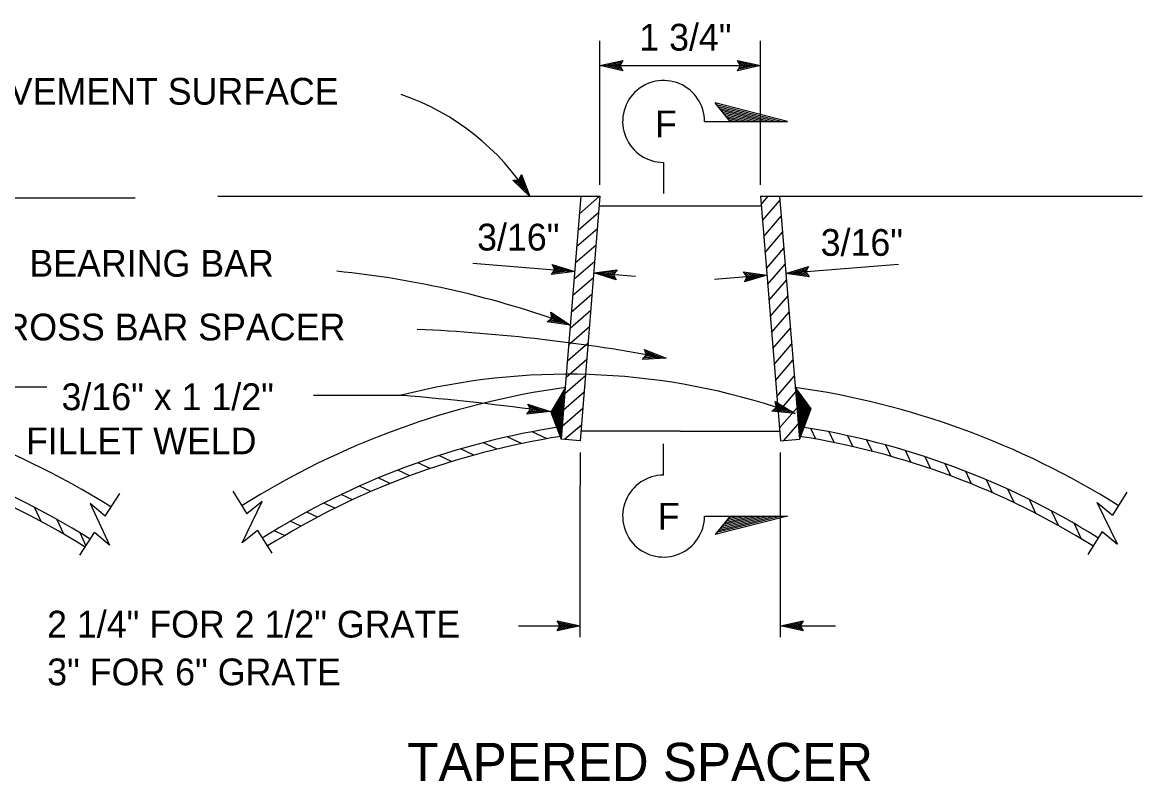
# Model space of a CAD drawing. Extents: x -894 to 866, y -472 to 714.
# Drawn here: x 93.9 to 387, y 33.2 to 231.8 of the extents above; entities that cross this region are included whole.
import ezdxf

# ---------------------------------------------------------------- set-up
doc = ezdxf.new("R2010")
doc.units = 0
for name, color, linetype in [('22 Misc Cnst Det', 7, 'Continuous'), ('56 Stage 3 Anno', 7, 'Continuous'), ('57 Undefined', 7, 'Continuous'), ('60 Nongeo Data', 7, 'Continuous')]:
    doc.layers.add(name, color=color, linetype=linetype)

msp = doc.modelspace()

# ---------------------------------------------------------------- linework, layer by layer
at = {"layer": '22 Misc Cnst Det'}
for p, q in [((294.07, 205.91), (275.12, 210.75)), ((279.04, 205.91), (275.12, 210.75)), ((292.51, 205.91), (275.53, 210.25)), ((290.96, 205.91), (275.94, 209.75)), ((289.4, 205.91), (276.34, 209.24)), ((287.84, 205.91), (276.75, 208.74)), ((286.28, 205.91), (277.15, 208.24)), ((272.37, 205.91), (294.07, 205.91)), ((284.72, 205.91), (277.56, 207.74)), ((283.17, 205.91), (277.96, 207.24)), ((281.61, 205.91), (278.37, 206.74)), ((280.05, 205.91), (278.77, 206.24)), ((261.65, 195.2), (261.65, 187.05)), ((261.65, 113.38), (261.65, 121.54)), ((272.37, 102.67), (294.07, 102.67)), ((294.07, 102.67), (275.12, 97.84)), ((279.04, 102.67), (275.12, 97.84)), ((292.52, 102.67), (275.53, 98.34)), ((290.96, 102.67), (275.94, 98.84)), ((289.4, 102.67), (276.34, 99.34)), ((287.84, 102.67), (276.75, 99.84)), ((286.28, 102.67), (277.15, 100.34)), ((284.72, 102.67), (277.56, 100.84)), ((283.17, 102.67), (277.96, 101.34)), ((281.61, 102.67), (278.37, 101.84)), ((280.05, 102.67), (278.77, 102.34))]:
    msp.add_line(p, q, dxfattribs=at)
for centre, start, end in [((261.65, 205.91), 0, 270.0005), ((261.65, 102.67), 89.9995, 360)]:
    msp.add_arc(centre, 10.72, start, end, dxfattribs=at)
at = {"layer": '56 Stage 3 Anno'}
for p, q in [((245, 189.34), (245, 227)), ((287, 189.34), (287, 227)), ((245, 220.52), (251, 221.85)), ((245, 220.52), (287, 220.52)), ((251, 219.18), (245, 220.52)), ((245, 220.52), (245, 220.52)), ((250.78, 219.53), (246.38, 220.52)), ((246.39, 220.52), (250.76, 221.49)), ((247.76, 220.52), (250.59, 221.14)), ((250.55, 219.89), (247.76, 220.52)), ((249.14, 220.51), (250.35, 220.78)), ((250.37, 220.24), (249.14, 220.51)), ((251, 221.85), (250.2, 220.52)), ((250.2, 220.52), (251, 219.18)), ((251, 221.85), (251, 221.85)), ((281.8, 220.52), (281, 221.86)), ((281, 221.86), (281, 221.86)), ((281, 221.86), (287, 220.52)), ((287, 220.52), (281, 219.19)), ((281, 219.19), (281.8, 220.52)), ((281.22, 221.5), (285.62, 220.52)), ((285.61, 220.51), (281.23, 219.55)), ((284.24, 220.52), (281.41, 219.89)), ((281.45, 221.14), (284.24, 220.52)), ((281.63, 220.8), (282.86, 220.52)), ((282.86, 220.52), (281.65, 220.25)), ((287, 220.52), (287, 220.52)), ((251, 219.18), (251, 219.18)), ((281, 219.19), (281, 219.19)), ((222.2, 190.57), (223.75, 190.64)), ((226.63, 186.31), (222.2, 190.57)), ((222.2, 190.57), (222.2, 190.57)), ((225.86, 187.46), (222.63, 190.57)), ((225.1, 188.61), (223.02, 190.61)), ((224.34, 189.76), (223.45, 190.62)), ((223.75, 190.64), (224.43, 192.05)), ((223.89, 190.94), (224.34, 189.76)), ((224.08, 191.27), (225.1, 188.61)), ((224.25, 191.67), (225.87, 187.46)), ((224.43, 192.05), (224.43, 192.05)), ((224.43, 192.05), (226.63, 186.31)), ((226.63, 186.31), (226.63, 186.31)), ((211.74, 168.86), (238.39, 166.69)), ((232.3, 165.85), (233.2, 167.11)), ((233.2, 167.11), (232.51, 168.51)), ((232.51, 168.51), (232.51, 168.51)), ((232.51, 168.51), (238.39, 166.69)), ((232.7, 168.14), (237.01, 166.8)), ((232.9, 167.76), (235.63, 166.92)), ((233.05, 167.4), (234.26, 167.03)), ((243.37, 166.29), (249.46, 167.13)), ((249.46, 167.13), (248.55, 165.86)), ((249.46, 167.13), (249.46, 167.13)), ((323.12, 168.52), (293.66, 166.12)), ((293.66, 166.12), (299.53, 167.93)), ((295.05, 166.24), (299.33, 167.56)), ((296.41, 166.34), (299.18, 167.2)), ((299.53, 167.93), (298.84, 166.54)), ((299.53, 167.93), (299.53, 167.93)), ((238.39, 166.69), (232.3, 165.85)), ((232.3, 165.85), (232.3, 165.85)), ((237, 166.8), (232.56, 166.19)), ((235.63, 166.92), (232.77, 166.52)), ((234.26, 167.03), (233.03, 166.86)), ((238.39, 166.69), (238.39, 166.69)), ((243.37, 166.29), (254.32, 165.4)), ((249.24, 164.46), (243.37, 166.29)), ((243.37, 166.29), (243.37, 166.29)), ((249.05, 164.84), (244.74, 166.17)), ((244.76, 166.18), (249.19, 166.79)), ((246.12, 166.06), (248.99, 166.46)), ((248.85, 165.21), (246.12, 166.06)), ((247.5, 165.95), (248.73, 166.12)), ((248.7, 165.57), (247.5, 165.95)), ((248.55, 165.86), (249.24, 164.46)), ((249.24, 164.46), (249.24, 164.46)), ((288.68, 165.72), (274.95, 164.6)), ((283.49, 165.3), (282.59, 166.57)), ((282.59, 166.57), (282.59, 166.57)), ((282.59, 166.57), (288.68, 165.72)), ((288.68, 165.72), (282.8, 163.91)), ((282.8, 163.91), (283.49, 165.3)), ((282.83, 166.23), (287.3, 165.61)), ((287.29, 165.6), (283.01, 164.28)), ((283.09, 165.89), (285.92, 165.5)), ((285.92, 165.5), (283.16, 164.64)), ((283.3, 165.56), (284.55, 165.39)), ((284.55, 165.39), (283.36, 165.02)), ((288.68, 165.72), (288.68, 165.72)), ((299.75, 165.27), (293.66, 166.12)), ((293.66, 166.12), (293.66, 166.12)), ((299.5, 165.61), (295.03, 166.23)), ((299.24, 165.95), (296.41, 166.34)), ((297.79, 166.46), (298.97, 166.82)), ((299.04, 166.28), (297.79, 166.46)), ((298.84, 166.54), (299.75, 165.27)), ((299.75, 165.27), (299.75, 165.27)), ((282.8, 163.91), (282.8, 163.91)), ((232.43, 154.45), (232.15, 155.99)), ((232.15, 155.99), (232.15, 155.99)), ((232.15, 155.99), (237.3, 152.63)), ((232.23, 155.58), (236.01, 153.12)), ((231.21, 153.48), (232.43, 154.45)), ((237.3, 152.63), (231.21, 153.48)), ((231.21, 153.48), (231.21, 153.48)), ((236, 153.12), (231.56, 153.74)), ((234.71, 153.6), (231.85, 154)), ((233.42, 154.08), (232.19, 154.26)), ((232.32, 155.16), (234.71, 153.6)), ((232.36, 154.77), (233.42, 154.08)), ((237.3, 152.63), (237.3, 152.63)), ((256.17, 143.64), (257.18, 144.82)), ((262.31, 143.97), (256.17, 143.64)), ((260.93, 144.19), (256.46, 143.96)), ((257.18, 144.82), (256.61, 146.27)), ((256.61, 146.27), (256.61, 146.27)), ((256.61, 146.27), (262.31, 143.97)), ((259.58, 144.42), (256.69, 144.27)), ((256.76, 145.89), (260.94, 144.19)), ((256.93, 145.49), (259.58, 144.42)), ((258.22, 144.65), (256.98, 144.58)), ((257.05, 145.12), (258.22, 144.65)), ((262.31, 143.97), (262.31, 143.97)), ((256.17, 143.64), (256.17, 143.64)), ((67.07, 136.48), (100.21, 136.48)), ((170.04, 134.33), (193.71, 134.33)), ((226.81, 130.55), (226.16, 131.97)), ((226.16, 131.97), (226.16, 131.97)), ((226.16, 131.97), (231.98, 129.99)), ((291.17, 131.09), (290.82, 132.61)), ((290.82, 132.61), (290.82, 132.61)), ((290.82, 132.61), (296.11, 129.48)), ((290.92, 132.21), (294.8, 129.91)), ((225.87, 129.32), (226.81, 130.55)), ((231.98, 129.99), (225.87, 129.32)), ((225.87, 129.32), (225.87, 129.32)), ((230.6, 130.13), (226.14, 129.65)), ((226.34, 131.6), (230.61, 130.14)), ((229.24, 130.29), (226.36, 129.98)), ((226.53, 131.21), (229.24, 130.29)), ((227.86, 130.44), (226.63, 130.31)), ((226.67, 130.85), (227.86, 130.44)), ((231.98, 129.99), (231.98, 129.99)), ((290, 130.08), (291.17, 131.09)), ((296.11, 129.48), (290, 130.08)), ((290, 130.08), (290, 130.08)), ((294.79, 129.91), (290.33, 130.34)), ((293.49, 130.34), (290.61, 130.62)), ((292.18, 130.77), (290.94, 130.89)), ((291.03, 131.79), (293.49, 130.34)), ((291.09, 131.41), (292.18, 130.77)), ((296.11, 129.48), (296.11, 129.48)), ((239.8, 119.34), (239.8, 110.62)), ((292.2, 70.95), (292.2, 119.34)), ((239.8, 70.95), (239.8, 110.62)), ((223.69, 73.95), (239.8, 73.95)), ((234.6, 73.95), (233.8, 75.29)), ((233.8, 75.29), (233.8, 75.29)), ((233.8, 75.29), (239.8, 73.95)), ((239.8, 73.95), (233.8, 72.62)), ((233.8, 72.62), (234.6, 73.95)), ((234.01, 74.94), (238.42, 73.95)), ((238.41, 73.95), (234.03, 72.98)), ((237.03, 73.96), (234.21, 73.33)), ((234.25, 74.58), (237.03, 73.96)), ((234.42, 74.23), (235.65, 73.96)), ((235.65, 73.96), (234.44, 73.69)), ((239.8, 73.95), (239.8, 73.95)), ((292.2, 73.95), (298.2, 75.28)), ((292.2, 73.95), (306.65, 73.95)), ((298.2, 72.61), (292.2, 73.95)), ((292.2, 73.95), (292.2, 73.95)), ((297.99, 72.97), (293.58, 73.95)), ((293.59, 73.96), (297.97, 74.93)), ((294.96, 73.95), (297.79, 74.58)), ((297.75, 73.33), (294.96, 73.95)), ((296.35, 73.95), (297.55, 74.22)), ((297.58, 73.68), (296.35, 73.95)), ((298.2, 75.28), (297.4, 73.95)), ((297.4, 73.95), (298.2, 72.61)), ((298.2, 75.28), (298.2, 75.28)), ((233.8, 72.62), (233.8, 72.62)), ((298.2, 72.61), (298.2, 72.61))]:
    msp.add_line(p, q, dxfattribs=at)
for centre, radius, start, end in [((172.01, 151.94), 64.53, 32.1778, 71.0581), ((150.76, -83.16), 251.17, 69.8467, 84.2017), ((174.91, -324.89), 476.93, 79.4411, 87.324), ((236.6, -35.8), 175.59, 71.9514, 104.3906), ((115.58, -747.9), 885.57, 82.44737, 84.9877)]:
    msp.add_arc(centre, radius, start, end, dxfattribs=at)
at = {"layer": '60 Nongeo Data'}
for p, q in [((28.37, 185.97), (123.37, 185.97)), ((145, 186.34), (245, 186.34)), ((239.98, 186.34), (235.92, 136.41)), ((239.6, 181.76), (244.87, 186.34)), ((245, 186.34), (239.8, 122.34)), ((287, 186.34), (292, 186.34)), ((287, 186.34), (292.2, 122.34)), ((287.17, 184.17), (289.05, 186.34)), ((287.52, 179.99), (292.1, 185.27)), ((292, 186.34), (387, 186.34)), ((292.02, 186.34), (297.19, 122.75)), ((239.25, 177.48), (244.66, 182.18)), ((244.8, 183.84), (287.2, 183.84)), ((287.86, 175.81), (292.44, 181.09)), ((238.9, 173.2), (244.31, 177.91)), ((288.19, 171.63), (292.78, 176.91)), ((238.54, 168.91), (243.97, 173.63)), ((288.54, 167.45), (293.12, 172.72)), ((238.19, 164.63), (243.62, 169.35)), ((288.87, 163.27), (293.46, 168.54)), ((237.83, 160.35), (243.27, 165.07)), ((289.22, 159.08), (293.8, 164.36)), ((237.48, 156.06), (242.92, 160.8)), ((289.55, 154.9), (294.14, 160.18)), ((237.18, 151.83), (242.58, 156.52)), ((289.9, 150.72), (294.48, 156)), ((236.83, 147.55), (242.23, 152.24)), ((290.23, 146.54), (294.82, 151.82)), ((236.48, 143.27), (241.88, 147.96)), ((290.57, 142.36), (295.16, 147.63)), ((236.13, 138.99), (241.53, 143.69)), ((290.91, 138.18), (295.5, 143.45)), ((235.79, 134.72), (241.18, 139.41)), ((291.25, 133.99), (295.84, 139.27)), ((235.96, 136.32), (232.13, 129.87)), ((235.91, 136.23), (234.81, 122.75)), ((235.14, 134.94), (235.64, 133.63)), ((235.3, 135.21), (235.73, 134.1)), ((235.44, 130.44), (240.84, 135.13)), ((235.49, 135.53), (235.78, 134.79)), ((235.67, 135.82), (235.82, 135.42)), ((291.59, 129.81), (296.18, 135.09)), ((296.1, 136.31), (300.18, 130.73)), ((296.18, 136.2), (296.11, 136.02)), ((296.31, 136.02), (296.16, 135.62)), ((296.42, 135.87), (296.18, 135.21)), ((296.56, 135.68), (296.22, 134.79)), ((296.69, 135.5), (296.27, 134.36)), ((296.81, 135.34), (296.31, 134.03)), ((296.93, 135.17), (296.31, 133.51)), ((297.06, 135), (296.34, 133.06)), ((233.44, 132.08), (235.17, 127.54)), ((233.62, 132.38), (235.22, 128.19)), ((233.8, 132.68), (235.28, 128.79)), ((233.98, 132.99), (235.31, 129.51)), ((234.14, 133.26), (235.35, 130.09)), ((234.31, 133.54), (235.42, 130.63)), ((234.49, 133.84), (235.48, 131.23)), ((234.65, 134.11), (235.51, 131.86)), ((234.8, 134.38), (235.55, 132.42)), ((234.98, 134.67), (235.62, 133)), ((297.2, 134.8), (296.4, 132.66)), ((297.35, 134.6), (296.42, 132.12)), ((297.5, 134.39), (296.49, 131.7)), ((297.63, 134.21), (296.49, 131.16)), ((297.77, 134.02), (296.51, 130.67)), ((297.94, 133.8), (296.6, 130.25)), ((298.06, 133.63), (296.6, 129.75)), ((298.21, 133.42), (296.67, 129.31)), ((298.37, 133.21), (296.72, 128.79)), ((298.64, 132.84), (296.78, 127.9)), ((298.53, 132.99), (296.81, 128.39)), ((298.78, 132.64), (296.83, 127.43)), ((298.93, 132.44), (296.87, 126.96)), ((299.05, 132.27), (296.92, 126.58)), ((299.17, 132.11), (296.92, 126.11)), ((232.13, 129.87), (234.84, 122.78)), ((232.25, 130.08), (234.79, 123.42)), ((232.4, 130.34), (234.86, 123.92)), ((232.57, 130.61), (234.93, 124.43)), ((232.75, 130.93), (235.02, 125.01)), ((232.94, 131.24), (235.04, 125.75)), ((233.11, 131.52), (235.08, 126.36)), ((233.27, 131.79), (235.1, 126.98)), ((235.09, 126.16), (240.49, 130.86)), ((291.93, 125.63), (296.52, 130.91)), ((299.33, 131.89), (296.96, 125.57)), ((299.48, 131.68), (297.01, 125.08)), ((299.64, 131.47), (297.07, 124.63)), ((299.76, 131.31), (297.1, 124.2)), ((299.9, 131.12), (297.14, 123.76)), ((300.03, 130.94), (297.14, 123.24)), ((300.18, 130.73), (297.19, 122.75)), ((235.74, 122.75), (240.14, 126.58)), ((293.12, 122.42), (296.86, 126.73)), ((224.46, 121.63), (220.72, 123.38)), ((231.17, 122.92), (227.26, 124.74)), ((266, 124.84), (240, 124.84)), ((266, 124.84), (292, 124.84)), ((301.47, 122.8), (300.18, 125.56)), ((306.31, 121.88), (305, 124.69)), ((311.21, 120.83), (309.88, 123.69)), ((212, 118.62), (208.53, 120.23)), ((218.08, 120.19), (214.49, 121.87)), ((239.8, 122.34), (234.81, 122.75)), ((292.2, 122.34), (297.19, 122.75)), ((316.19, 119.63), (314.83, 122.54)), ((321.23, 118.27), (319.84, 121.25)), ((206.18, 116.92), (202.83, 118.48)), ((326.36, 116.75), (324.94, 119.8)), ((331.56, 115.05), (330.1, 118.18)), ((195.23, 113.2), (192.06, 114.67)), ((200.59, 115.11), (197.34, 116.62)), ((336.85, 113.17), (335.36, 116.37)), ((342.24, 111.07), (340.7, 114.37)), ((190.06, 111.19), (186.97, 112.63)), ((347.74, 108.75), (346.15, 112.16)), ((115.51, 102.65), (119.32, 108.57)), ((148.88, 109.21), (152.62, 103.25)), ((185.07, 109.11), (182.06, 110.51)), ((353.35, 106.18), (351.71, 109.71)), ((382.85, 108.92), (379.13, 102.94)), ((175.59, 104.7), (172.71, 106.04)), ((180.25, 106.94), (177.3, 108.31)), ((359.09, 103.34), (357.38, 107)), ((98.73, 101.26), (96.98, 105.01)), ((171.08, 102.39), (168.25, 103.71)), ((364.98, 100.18), (363.19, 104)), ((104.7, 97.9), (102.87, 101.83)), ((166.72, 100.01), (163.93, 101.31)), ((371.03, 96.66), (369.16, 100.68)), ((108.92, 92.43), (112.73, 98.35)), ((110.57, 94.79), (108.93, 98.3)), ((155.34, 98.91), (159.09, 92.95)), ((162.48, 97.57), (159.75, 98.85)), ((376.42, 98.6), (372.69, 92.62))]:
    msp.add_line(p, q, dxfattribs=at)
for points in [[(115.51, 102.65), (111.55, 105.96), (116.69, 95.04), (112.73, 98.35)], [(155.34, 98.91), (151.35, 95.65), (156.62, 106.51), (152.62, 103.25)], [(376.42, 98.6), (380.42, 95.35), (375.12, 106.19), (379.13, 102.94)]]:
    msp.add_lwpolyline(points, dxfattribs=at)
for centre, radius, start, end in [((2.37, -77.58), 215.64, 57.8825, 83.0685), ((266, -77.21), 215.64, 98.0067, 122.1175), ((266, -77.21), 215.64, 57.8825, 81.9772), ((2.37, -77.58), 205.64, 57.9052, 82.7373), ((266, -77.21), 205.64, 98.654, 122.1409), ((266, -77.21), 205.64, 57.8834, 81.3638), ((2.37, -77.58), 203.14, 57.9139, 82.6383), ((266, -77.21), 203.14, 98.8421, 122.1175), ((266, -77.21), 203.14, 57.8825, 81.1703)]:
    msp.add_arc(centre, radius, start, end, dxfattribs=at)

# ---------------------------------------------------------------- texts
at = {"layer": '57 Undefined'}
for s, height, p in [('1 3/4"', 7, (255.28, 224.45)), ('PAVEMENT SURFACE', 7, (77.79, 210.31)), ('F', 7, (259.39, 201.77)), ('3/16"', 7, (212.85, 172.15)), ('3/16"', 7, (302.75, 170.76)), ('BEARING BAR', 7, (95.67, 165.3)), ('CROSS BAR SPACER', 7, (82.13, 148.63)), ('3/16" x 1 1/2"', 7, (104.09, 130.38)), ('FILLET WELD', 7, (94.78, 118.84)), ('F', 7, (260.14, 99.13)), ('2 1/4" FOR 2 1/2" GRATE', 7, (100.31, 70.89)), ('3" FOR 6" GRATE', 7, (100.34, 58.4)), ('TAPERED SPACER', 10, (194.58, 33.34))]:
    msp.add_text(s, height=height, dxfattribs=at).set_placement(p)

doc.saveas('drawing.dxf')
